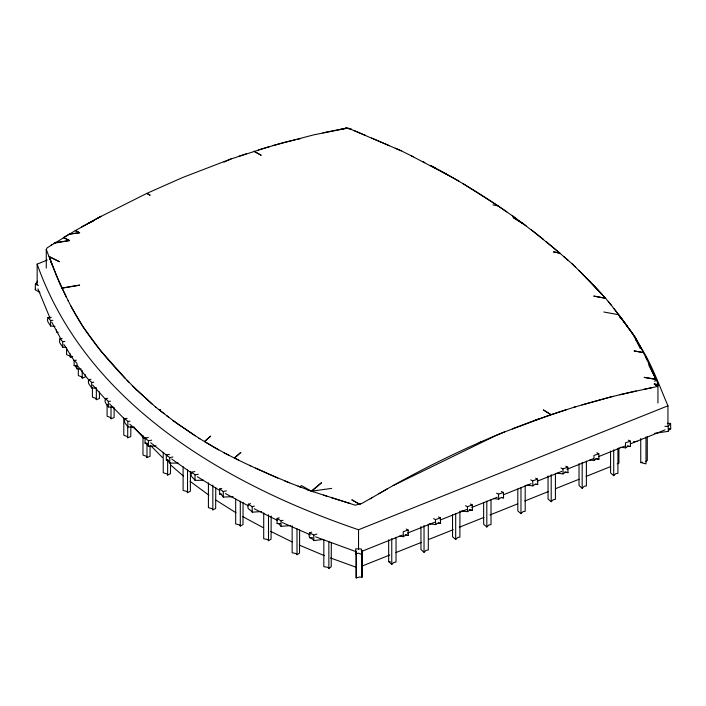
<?xml version="1.0" encoding="UTF-8"?>
<svg xmlns="http://www.w3.org/2000/svg" width="706" height="706" viewBox="0 0 706 706"><rect width="100%" height="100%" fill="white"/><g stroke="black" fill="none" stroke-linecap="round" stroke-linejoin="round"><path stroke-width="1.06" d="M66.593 348.173L66.593 354.641L69.894 355.956L70.371 357.236L72.727 356.424M78.331 369.114L78.331 375.574L81.684 376.845L82.214 378.116L85.302 376.995L85.32 374.789M92.415 387.444L92.415 397.143L95.795 398.387L96.351 399.658L99.422 398.511L99.449 391.901M107.1 404.379L107.091 416.231L110.471 417.484L111.027 418.746L114.098 417.608L114.143 407.689M123.797 417.996L123.779 435.231L127.168 436.484L127.724 437.746L130.786 436.599L130.839 426.689M142.991 435.681L142.974 455.079L146.398 456.288L146.998 457.55L150.025 456.367L150.078 445.354M163.245 452.334L163.236 472.808L166.845 473.823L167.649 475.05L170.473 473.708L170.525 462.686M183.119 466.728L183.101 490.432L186.719 491.438L187.54 492.656L190.346 491.305L190.444 471.467M208.429 482.86L208.42 507.649L212.038 508.647L212.85 509.864L215.657 508.523L215.762 487.581M235.689 499.168L235.672 523.949L239.378 524.84L240.305 526.032L242.988 524.593L243.093 502.548M250.48 503.66L248.362 504.208C246.42 510.076 250.012 508.549 252.263 512.194L261.608 511.515M263.717 512.883L263.7 538.74L267.477 539.525L268.509 540.69L271.06 539.181L271.175 516.033M280.158 523.525L277.087 523.49L277.087 518.416L279.17 517.851M292.16 525.846L292.143 552.789L295.946 553.53L297.014 554.687L299.512 553.142L299.635 529.994M323.833 539.728L323.816 566.671L327.681 567.28L328.864 568.401L331.211 566.786L331.335 542.526M361.966 550.371L361.975 577.349L359.813 576.952L356.195 577.949L356.203 553.16M388.662 539.746L388.679 561.632L391.759 564.412L391.759 538.537M396.031 537.257L396.031 562.073L393.842 562.426L391.759 564.412M420.944 526.552L420.961 549.533L424.032 552.313L424.041 525.361M428.313 524.081L428.304 549.974L426.115 550.327L424.032 552.313M452.52 514.842L452.546 536.736L455.688 539.481L455.697 513.615M459.906 511.215L459.897 537.116L457.717 537.487L455.688 539.481M483.636 502.345L483.654 524.231L486.805 526.985L486.805 501.11M491.014 499.795L491.014 524.611L488.834 524.982L486.805 526.985M517.807 489.02L517.825 510.915L520.975 513.659L520.975 487.793M525.185 485.393L525.185 511.294L523.005 511.665L520.975 513.659M548.041 475.976L548.059 498.965L551.209 501.71L551.209 474.759M555.428 473.444L555.419 499.345L553.239 499.716L551.209 501.71M579.017 463.648L579.035 485.543L582.176 488.287L582.185 462.421M586.395 461.106L586.386 485.922L584.206 486.293L582.176 488.287M610.549 451.028L610.575 472.923L613.717 475.667L613.726 449.801M617.935 448.478L617.927 473.302L615.747 473.673L613.717 475.667M647.287 436.811L647.278 460.55L645.805 461.556M221.799 494.147L219.619 494.041L219.637 488.976L221.79 488.499M362.001 550.936L361.975 577.349M147.201 443.227L145.039 443.174L145.065 438.108L148.295 437.491M168.425 460.18L166.298 460.012L166.325 454.938L169.493 454.32M194.83 471.582L191.635 472.155C189.693 476.965 193.179 477.168 195.077 480.362L203.513 480.283M619.947 394.672L657.286 386.517L657.939 385.229L657.401 382.07L648.84 365.258M62.119 338.553L59.966 338.748C58.298 343.063 61.122 344.016 62.746 347.193L65.976 347.396M76.283 365.796L74.13 365.496L74.174 360.431L76.319 360.228M90.995 379.316L88.85 379.528C87.165 383.879 90.041 384.77 91.692 387.947L95.972 388.203M107.691 398.316L105.547 398.528C103.853 402.879 106.738 403.77 108.38 406.947L113.737 407.265M127.115 418.323L124.944 418.561C123.215 422.991 126.197 423.776 127.883 426.953L134.237 427.262M51.247 317.294L47.964 317.541C46.367 321.768 49.049 322.863 50.611 326.031L54.989 326.366M39.933 292.478L35.3 289.716L35.388 284.191L37.656 281.147M657.939 385.229L657.948 384.708L654.215 383.985L657.577 386.2L657.842 385.714M356.195 577.949L356.239 552.754M361.551 554.466L361.41 548.986L355.683 548.827L355.806 553.866L358.401 553.16L361.551 554.466L361.746 551.501M355.806 553.866L356.036 551.086M35.3 289.716L35.582 288.383M654.63 433.343L668.317 431.34L669.517 429.177L670.7 428.816L668.608 428.983M668.317 431.34L668.15 426.415L670.612 423.423L667.355 423.344M461.292 510.976L467.593 511.656L469.861 510.094L472.455 510.376L472.314 504.958L470.337 504.005M556.805 473.205L563.114 473.885L565.382 472.323L567.977 472.614L567.836 467.187L565.85 466.234M493.45 498.595L498.71 499.16L500.969 497.598L503.563 497.88L503.422 492.453L501.445 491.508M526.57 485.163L532.871 485.843L535.139 484.272L537.734 484.563L537.593 479.136L535.616 478.183M589.881 460.012L594.081 460.471L596.349 458.9L598.944 459.191L598.803 453.764L596.826 452.811M620.371 447.277L625.622 447.842L627.89 446.28L630.484 446.571L630.343 441.144L628.366 440.191M399.287 536.198L403.391 536.692L405.676 535.139L408.297 535.448L408.156 530.029L406.224 529.059M429.513 523.852L435.673 524.593L437.958 523.04L440.579 523.349L440.438 517.922L438.497 516.96M657.286 386.517L654.215 383.985L657.939 384.602L657.595 382.59M74.13 365.496L75.313 365.999L77.016 368.859L81.296 369.106M289.416 482.754C260.399 470.69 231.4 458 204.546 441.55L210.653 436.114L204.537 441.55L198.951 438.223M234.489 457.956L240.896 452.361L234.533 457.973L238.531 459.95M299.918 486.84L301.383 485.569L311.408 491.155L297.994 486.099M372.671 497.315L362.152 503.281L355.277 505.205L311.487 491.191L321.548 482.701L311.443 491.173M145.039 443.174L146.486 443.589L148.472 446.324L156.017 445.892M166.298 460.012L167.754 460.418L169.767 463.145L178.203 463.065M219.619 494.041L221.19 494.403L223.325 497.068L233.095 496.662M81.384 227.147L101.02 216.327L75.339 230.58L47.24 247.762L46.269 249.571L46.269 268.112M51.185 244.911L51.979 244.364M277.087 523.49L278.799 523.79L281.085 526.367L290.245 525.591M311.717 532.095L309.634 532.774C307.631 538.996 311.443 536.887 313.861 540.584L323.216 539.428M370.182 498.833L370.632 498.542M371.647 497.924L387.259 488.905M53.691 243.323L69.523 240.534L63.478 237.507L69.232 234.154L79.602 232.742L75.339 230.58L79.602 232.742L69.267 234.127M55.465 242.299L54.759 242.705L69.523 240.534L63.372 237.569M378.804 493.75C419.002 470.39 460.771 449.713 503.837 432.204L550.936 414.669L543.329 409.895L550.971 414.66L576.405 406.506M98.063 217.907L146.751 193.418L150.166 195.218L146.83 193.382L182.51 177.568L230.191 159.238L269.295 146.627M393.136 485.587L496.803 435.108L504.552 431.922M87.429 223.723L93.457 221.004M224.023 162.115L231.056 158.947M635.559 339.436C650.191 359.442 658.221 383.226 667.947 405.8L358.533 529.756C225.805 484.598 86.256 403.541 37.153 264.132L47.223 260.046M665.026 429.883L630.334 443.88M617.273 463.807L618.915 463.074L618.915 447.683M479.083 442.68L481.324 441.709M497.333 497.218L471.784 507.438M503.475 494.756L531.097 483.681M537.231 481.218L561.791 471.37M566.9 469.322L593.508 458.653M598.617 456.597L625.225 445.936M483.892 517.41L459.35 527.241M490.035 514.948L517.648 503.872M524.805 501.004L548.324 491.57M555.49 488.702L579.008 479.268M586.165 476.391L610.716 466.551M361.543 551.43L402.367 535.13M407.477 533.101L435.037 522.105M440.138 520.066L466.684 509.476M362.196 566.009L389.809 554.987M395.942 552.542L421.508 542.34M428.674 539.481L453.217 529.694M360.925 503.81L359.672 504.296L351.791 499.822L359.654 504.305M512.291 428.842L535.519 420.088L566.494 409.586M465.439 505.725L467.416 506.679L472.314 504.958M630.343 441.144L625.445 442.865L625.622 447.842M598.803 453.764L593.905 455.485L594.081 460.471M560.952 467.954L562.938 468.908L567.836 467.187M530.718 479.903L532.695 480.857L537.593 479.136M496.547 493.229L498.524 494.174L503.422 492.453M433.555 518.636L435.496 519.607L440.438 517.922M408.156 530.029L403.214 531.706L403.391 536.692M238.699 156.326L246.35 153.784M535.519 420.088L538.652 419.064M654.524 381.143L656.606 380.463M309.634 532.774L313.782 535.06L316.906 534.045M258.44 149.928L284.597 142.277L295.311 139.823M574.234 407.159L610.425 397.01L636.177 390.93M273.019 145.542L313.632 134.89L347.961 128.051L401.273 150.828L413.072 156.697M581.973 404.856L612.949 396.393M277.087 518.416L281.006 520.834L283.088 520.269M248.362 504.208L252.192 506.661L254.31 506.123M640.739 438.497L640.757 462.562L642.31 462.174M297.455 139.338L300.668 138.597M340.31 129.542L346.743 128.068L322.836 132.825M219.637 488.976L223.255 491.535L226.405 490.846M643.916 389.288L651.664 387.735M166.325 454.938L169.705 457.62L172.873 456.994M145.065 438.108L148.419 440.791L151.649 440.182M191.635 472.155L195.015 474.829L198.218 474.255M311.487 491.191L331.626 488.384M633.414 441.779L637.139 441.329M124.944 418.561L127.83 421.42L130.01 421.182M345.375 128.21L350.582 128.704M88.85 379.528L91.648 382.414L93.792 382.202M105.547 398.528L108.336 401.414L110.489 401.202M59.966 338.748L62.702 341.651L64.864 341.457M47.964 317.541L50.576 320.489L52.765 320.33M309.643 537.84L312.776 537.778M664.902 426.336L668.15 426.415M388.679 561.632L390.339 561.817M346.055 128.139L351.588 129.207M643.44 352.568L634.059 350.926L643.466 352.621L647.296 360.254M603.815 311.999L618.721 314.735L635.444 337.636L641.375 348.676M492.92 204.908L497.968 205.843L506.784 211.888M578.805 270.31L605.58 298.25L593.728 296.079L605.651 298.329L611.352 305.257M531.477 229.821L559.823 253.127L553.407 251.883L559.849 253.154L572.195 263.876M58.192 332.394L56.471 332.041L56.471 329.878M627.352 445.839L630.484 446.571M595.811 458.459L598.944 459.191M564.844 471.882L567.977 472.614M535.651 484.069L537.734 484.563M501.481 497.395L503.563 497.88M469.322 509.644L472.455 510.376M640.757 462.562L646.008 463.868L645.999 436.917M438.541 522.846L440.579 523.349M405.244 534.689L408.297 535.448M350.088 503.484L331.485 497.686M323.595 495.127L326.701 496.133M356.504 551.845L315.635 536.842M356.618 567.421L330.47 557.961M306.96 489.593L312.776 491.65M310.516 534.901L282.435 522.608M324.416 555.657L299.203 545.067M284.836 480.998L301.109 487.308M353.944 130.46L365.099 135.217M35.388 284.191L38.424 285.471M371.594 138.014L389.253 145.648M395.263 148.234L401.273 150.828M292.143 541.952L270.716 531.389M255.625 468.096L277.714 478.112M249.43 465.272L250.78 465.925M223.625 452.643L229.035 455.291M410.415 155.373L447.516 174.788M49.146 256.587L59.436 261.705L49.358 256.693L51.467 263.029M248.397 505.849L225.408 493.565M254.204 508.752L277.432 520.393M424.871 162.627L422.832 161.595M219.663 490.476L197.398 476.735M242.599 516.563L262.967 527.514M436.229 168.566L430.775 165.601C460.109 181.036 488.323 198.589 515.265 217.889M441.621 171.532L458.979 181.186M204.537 441.55L218.648 449.916M462.818 183.489L497.959 205.834M235.972 512.759L215.886 500.077M166.51 415.534L177.312 423.653L199.824 438.779M195.227 435.867L172.952 420.573M171.655 459.006L191.9 473.223M208.905 495.171L190.064 481.307M512.318 215.736L526.208 225.911M521.575 222.505L543.488 239.413M127.062 380.243L136.443 389.756L155.938 407.3M159.106 409.762L164.145 413.69M155.338 406.832L168.549 417.122M150.652 442.706L167.348 455.838M183.401 476.065L170.455 464.822M546.126 241.549L559.876 253.18M151.931 403.973L132.551 386.014M563.935 256.693L567.986 260.214M129.851 424.227L145.727 438.647M573.007 264.653L590.084 281.579M572.045 263.735L575.743 267.256M151.11 446.015L162.477 457.567M109.518 403.814L125.227 419.779M74.174 360.431L76.972 363.325L77.016 368.859M128.907 382.175C105.185 357.854 83.14 331.343 68.147 300.65M125.262 378.354L100.464 350.52M592.731 284.324L595.352 287.148M589.422 280.891L605.58 298.25M595.943 287.783L602.368 294.746M133.849 427.095L143.777 438.197M92.724 385.035L105.865 399.728M608.307 301.391L618.721 314.735M77.175 365.302L89.344 380.746M614.096 308.769L626.84 325.634M100.137 350.097L82.823 326.578M619.338 316.597L620.609 318.335M630.229 330.311L619.594 315.864L635.444 337.636L643.493 352.673M630.793 331.105L632.858 333.964L640.351 348.632M64.017 344.625L74.236 360.845M82.24 325.581L71.35 306.898M70.635 305.592L70.891 306.051M51.776 322.13L60.919 339.03M46.614 250.842L46.269 249.571L59.833 283.936L68.438 301.224M66.24 296.838L56.445 275.569M649.758 365.576L648.664 363.219M651.126 368.558L656.033 379.298L644.137 377.366L656.059 379.351L656.333 379.934L645.505 356.442M50.082 318.256L37.93 288.886M51.211 262.341L56.321 275.252M49.596 257.849L52.809 266.63M562.938 468.908L563.114 473.885M532.695 480.857L532.871 485.843M498.524 494.174L498.71 499.16M467.416 506.679L467.593 511.656M435.496 519.607L435.673 524.593M670.612 423.423L670.7 428.816M313.782 535.06L313.861 540.584M281.006 520.834L281.085 526.367M252.192 506.661L252.263 512.194M223.255 491.535L223.325 497.068M195.015 474.829L195.077 480.362M169.705 457.62L169.767 463.145M148.419 440.791L148.472 446.324M127.83 421.42L127.883 426.953M108.336 401.414L108.38 406.947M91.648 382.414L91.692 387.947M62.702 341.651L62.746 347.193M50.576 320.489L50.611 326.031M328.846 541.423L328.864 568.401M296.997 528.776L297.014 554.687M268.492 514.789L268.509 540.69M240.296 501.207L240.305 526.032M212.833 485.04L212.85 509.864M187.522 469.984L187.54 492.656M167.64 459.933L167.649 475.05M146.989 443.518L146.998 457.55M127.715 425.877L127.724 437.746M111.018 406.877L111.027 418.746M96.343 387.788L96.351 399.658M82.214 370.562L82.214 378.116M70.371 353.997L70.371 357.236M667.947 405.8L667.947 425.321M657.948 384.708L657.948 403.029M358.533 529.756L358.533 549.277M37.153 264.132L37.153 284.739M160.253 409.533L159.662 410.195L160.253 409.533M79.602 285.145L61.854 288.136L79.602 285.145M261.061 155.196L254.019 151.287L261.061 155.196M523.234 223.784L513.085 217.474L523.164 223.793"/></g></svg>
